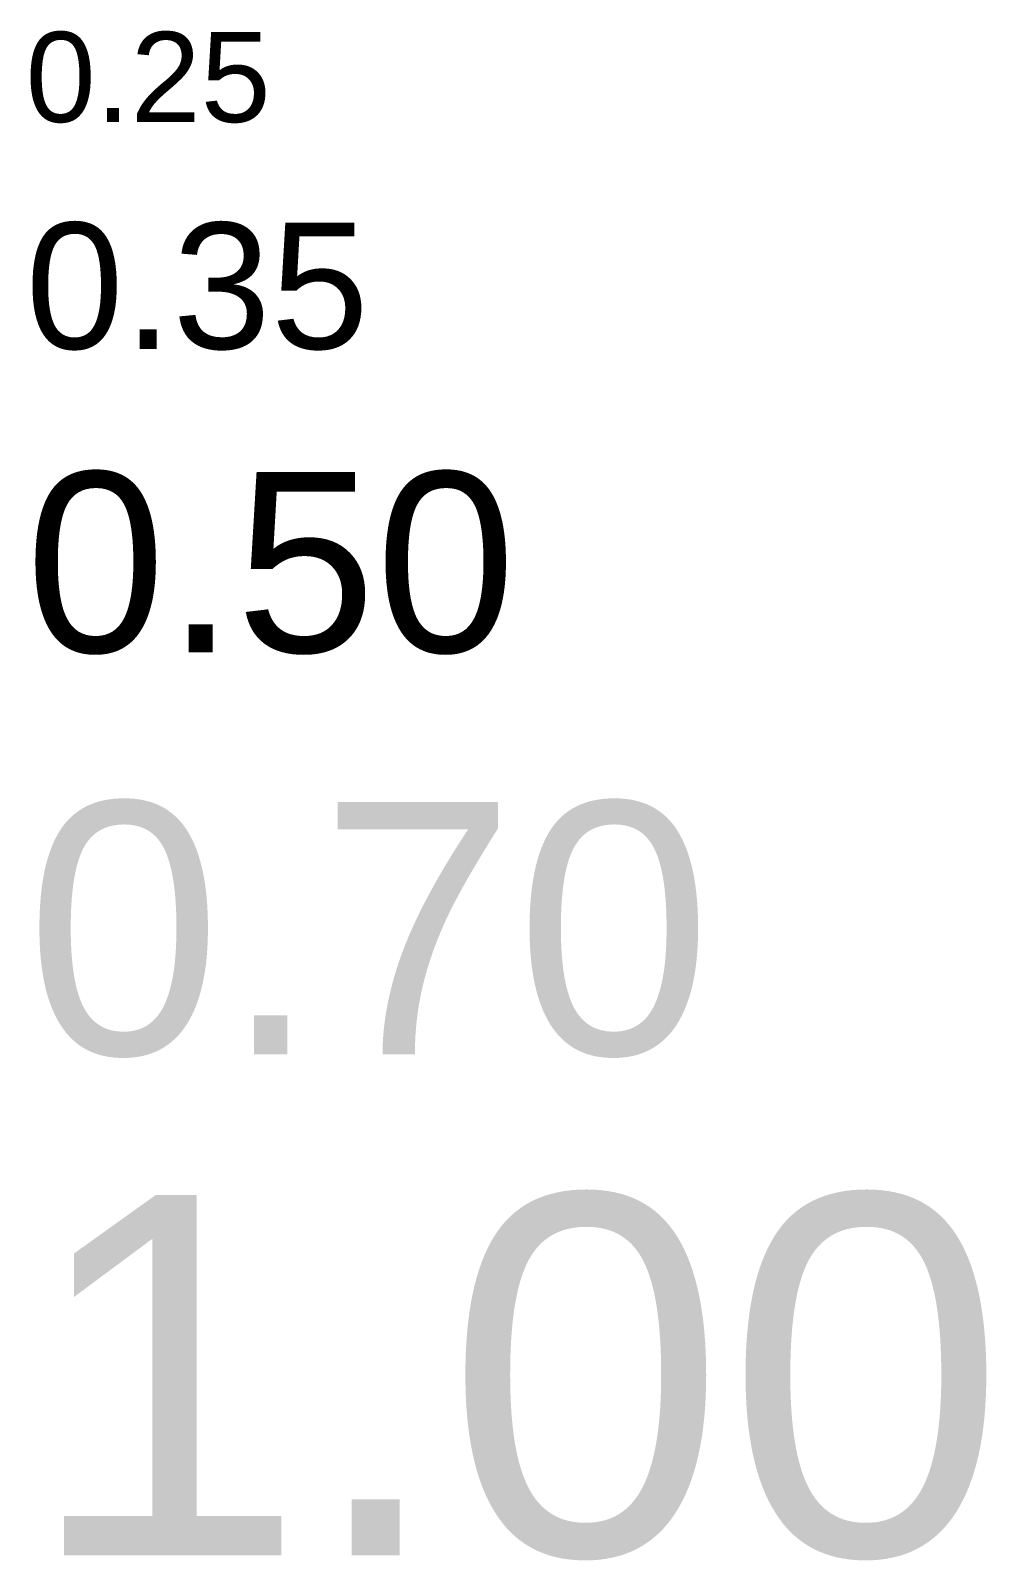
# Model space of a CAD drawing. Extents: x -427 to 62994, y 410 to 109394.
# Drawn here: x -55.65 to -49.02, y 602.33 to 612.94 of the extents above; entities that cross this region are included whole.
import ezdxf
from ezdxf.enums import TextEntityAlignment as Align

# ---------------------------------------------------------------- set-up
doc = ezdxf.new("R2010")
doc.units = 0
doc.header["$MEASUREMENT"] = 0
for name, color, linetype in [('TEXT025', 7, 'Continuous'), ('TEXT035', 1, 'Continuous'), ('TEXT050', 3, 'Continuous'), ('TEXT070', 4, 'Continuous'), ('TEXT100', 5, 'Continuous')]:
    doc.layers.add(name, color=color, linetype=linetype)
doc.styles.add('ARIAL', font='arial.ttf')

msp = doc.modelspace()

# ---------------------------------------------------------------- texts
at = {"layer": 'TEXT025', "style": 'ARIAL'}
msp.add_text('0.25', height=0.625, dxfattribs=at).set_placement((-55.681, 612.618), align=Align.MIDDLE_LEFT)
at = {"layer": 'TEXT035', "style": 'ARIAL'}
msp.add_text('0.35', height=0.875, dxfattribs=at).set_placement((-55.681, 611.17), align=Align.MIDDLE_LEFT)
at = {"layer": 'TEXT050', "style": 'ARIAL'}
msp.add_text('0.50', height=1.25, dxfattribs=at).set_placement((-55.681, 609.253), align=Align.MIDDLE_LEFT)
at = {"layer": 'TEXT070', "style": 'ARIAL'}
msp.add_text('0.70', height=1.75, dxfattribs=at).set_placement((-55.681, 606.714), align=Align.MIDDLE_LEFT)
at = {"layer": 'TEXT100', "style": 'ARIAL'}
msp.add_text('1.00', height=2.5, dxfattribs=at).set_placement((-55.681, 603.615), align=Align.MIDDLE_LEFT)

doc.saveas('drawing.dxf')
